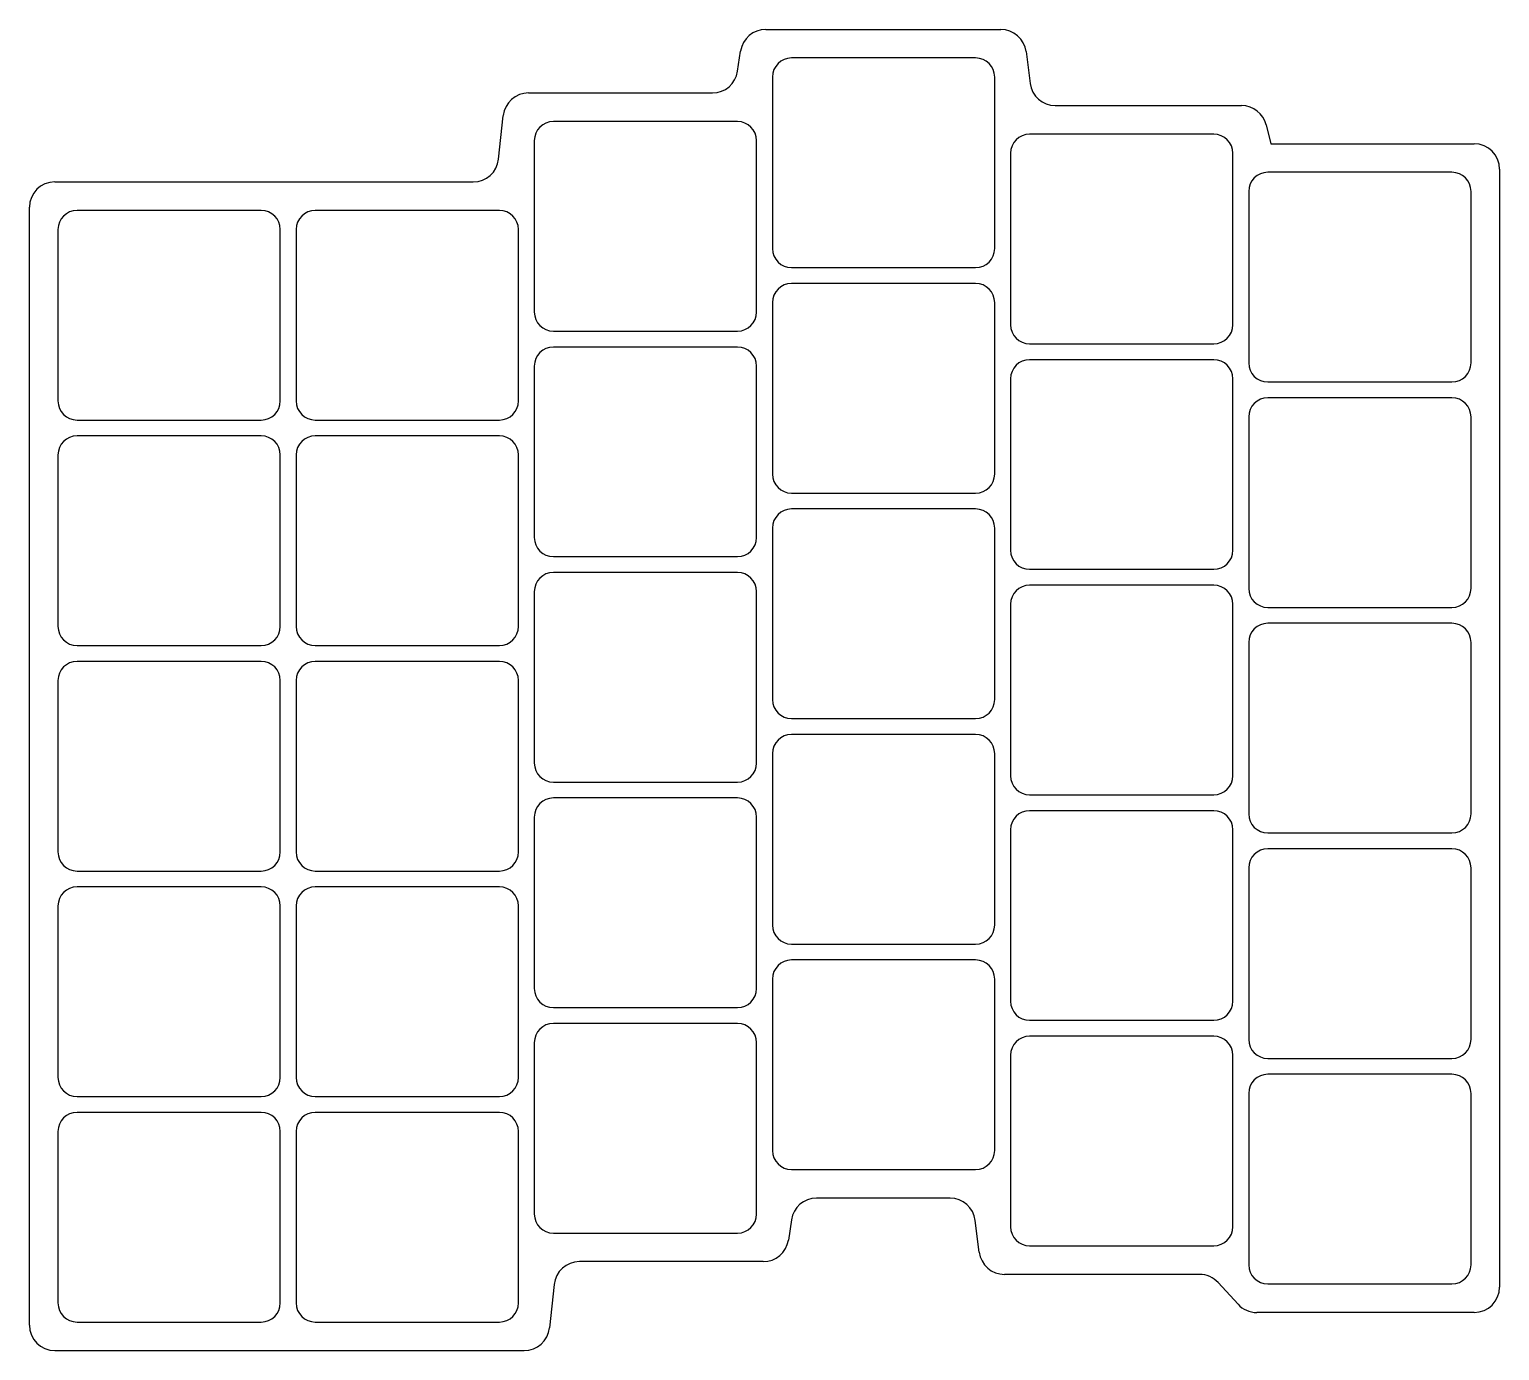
# Model space of a CAD drawing. Header units: millimetres. Extents: x 89 to 205, y -160 to -56.
import ezdxf

# ---------------------------------------------------------------- set-up
doc = ezdxf.new("R2010")
doc.units = ezdxf.units.MM

msp = doc.modelspace()

# ---------------------------------------------------------------- linework, layer by layer
for p, q in [((146.97, -56.5), (165.48, -56.5)), ((144.76, -59.8), (144.99, -58.2)), ((163.5, -58.75), (149, -58.75)), ((167.47, -58.25), (167.78, -60.75)), ((147.5, -60.25), (147.5, -73.75)), ((165, -73.75), (165, -60.25)), ((128.3, -61.5), (142.78, -61.5)), ((169.77, -62.5), (184.44, -62.5)), ((125.94, -66.71), (126.31, -63.29)), ((144.75, -63.75), (130.25, -63.75)), ((182.25, -64.75), (167.75, -64.75)), ((186.38, -64.01), (186.75, -65.5)), ((128.75, -65.25), (128.75, -78.75)), ((146.25, -78.75), (146.25, -65.25)), ((186.75, -65.5), (202.75, -65.5)), ((166.25, -66.25), (166.25, -79.75)), ((183.75, -79.75), (183.75, -66.25)), ((201, -67.75), (186.5, -67.75)), ((204.75, -67.5), (204.75, -155.5)), ((91, -68.5), (123.95, -68.5)), ((185, -69.25), (185, -82.75)), ((202.5, -82.75), (202.5, -69.25)), ((89, -158.5), (89, -70.5)), ((107.25, -70.75), (92.75, -70.75)), ((126, -70.75), (111.5, -70.75)), ((91.25, -72.25), (91.25, -85.75)), ((108.75, -85.75), (108.75, -72.25)), ((110, -72.25), (110, -85.75)), ((127.5, -85.75), (127.5, -72.25)), ((149, -75.25), (163.5, -75.25)), ((163.5, -76.5), (149, -76.5)), ((147.5, -78), (147.5, -91.5)), ((165, -91.5), (165, -78)), ((130.25, -80.25), (144.75, -80.25)), ((144.75, -81.5), (130.25, -81.5)), ((167.75, -81.25), (182.25, -81.25)), ((128.75, -83), (128.75, -96.5)), ((146.25, -96.5), (146.25, -83)), ((182.25, -82.5), (167.75, -82.5)), ((166.25, -84), (166.25, -97.5)), ((183.75, -97.5), (183.75, -84)), ((186.5, -84.25), (201, -84.25)), ((201, -85.5), (186.5, -85.5)), ((92.75, -87.25), (107.25, -87.25)), ((111.5, -87.25), (126, -87.25)), ((185, -87), (185, -100.5)), ((202.5, -100.5), (202.5, -87)), ((107.25, -88.5), (92.75, -88.5)), ((126, -88.5), (111.5, -88.5)), ((91.25, -90), (91.25, -103.5)), ((108.75, -103.5), (108.75, -90)), ((110, -90), (110, -103.5)), ((127.5, -103.5), (127.5, -90)), ((149, -93), (163.5, -93)), ((163.5, -94.25), (149, -94.25)), ((147.5, -95.75), (147.5, -109.25)), ((165, -109.25), (165, -95.75)), ((130.25, -98), (144.75, -98)), ((144.75, -99.25), (130.25, -99.25)), ((167.75, -99), (182.25, -99)), ((182.25, -100.25), (167.75, -100.25)), ((128.75, -100.75), (128.75, -114.25)), ((146.25, -114.25), (146.25, -100.75)), ((166.25, -101.75), (166.25, -115.25)), ((183.75, -115.25), (183.75, -101.75)), ((186.5, -102), (201, -102)), ((201, -103.25), (186.5, -103.25)), ((92.75, -105), (107.25, -105)), ((111.5, -105), (126, -105)), ((185, -104.75), (185, -118.25)), ((202.5, -118.25), (202.5, -104.75)), ((107.25, -106.25), (92.75, -106.25)), ((126, -106.25), (111.5, -106.25)), ((91.25, -107.75), (91.25, -121.25)), ((108.75, -121.25), (108.75, -107.75)), ((110, -107.75), (110, -121.25)), ((127.5, -121.25), (127.5, -107.75)), ((149, -110.75), (163.5, -110.75)), ((163.5, -112), (149, -112)), ((147.5, -113.5), (147.5, -127)), ((165, -127), (165, -113.5)), ((130.25, -115.75), (144.75, -115.75)), ((167.75, -116.75), (182.25, -116.75)), ((144.75, -117), (130.25, -117)), ((182.25, -118), (167.75, -118)), ((128.75, -118.5), (128.75, -132)), ((146.25, -132), (146.25, -118.5)), ((166.25, -119.5), (166.25, -133)), ((183.75, -133), (183.75, -119.5)), ((186.5, -119.75), (201, -119.75)), ((201, -121), (186.5, -121)), ((185, -122.5), (185, -136)), ((202.5, -136), (202.5, -122.5)), ((92.75, -122.75), (107.25, -122.75)), ((111.5, -122.75), (126, -122.75)), ((107.25, -124), (92.75, -124)), ((126, -124), (111.5, -124)), ((91.25, -125.5), (91.25, -139)), ((108.75, -139), (108.75, -125.5)), ((110, -125.5), (110, -139)), ((127.5, -139), (127.5, -125.5)), ((149, -128.5), (163.5, -128.5)), ((163.5, -129.75), (149, -129.75)), ((147.5, -131.25), (147.5, -144.75)), ((165, -144.75), (165, -131.25)), ((130.25, -133.5), (144.75, -133.5)), ((144.75, -134.75), (130.25, -134.75)), ((167.75, -134.5), (182.25, -134.5)), ((128.75, -136.25), (128.75, -149.75)), ((146.25, -149.75), (146.25, -136.25)), ((182.25, -135.75), (167.75, -135.75)), ((166.25, -137.25), (166.25, -150.75)), ((183.75, -150.75), (183.75, -137.25)), ((186.5, -137.5), (201, -137.5)), ((201, -138.75), (186.5, -138.75)), ((92.75, -140.5), (107.25, -140.5)), ((111.5, -140.5), (126, -140.5)), ((185, -140.25), (185, -153.75)), ((202.5, -153.75), (202.5, -140.25)), ((107.25, -141.75), (92.75, -141.75)), ((126, -141.75), (111.5, -141.75)), ((91.25, -143.25), (91.25, -156.75)), ((108.75, -156.75), (108.75, -143.25)), ((110, -143.25), (110, -156.75)), ((127.5, -156.75), (127.5, -143.25)), ((149, -146.25), (163.5, -146.25)), ((161.48, -148.5), (150.97, -148.5)), ((148.99, -150.2), (148.76, -151.8)), ((163.78, -152.75), (163.47, -150.25)), ((130.25, -151.25), (144.75, -151.25)), ((167.75, -152.25), (182.25, -152.25)), ((146.78, -153.5), (132.3, -153.5)), ((181.12, -154.5), (165.77, -154.5)), ((130.31, -155.29), (129.94, -158.71)), ((184.16, -156.85), (182.59, -155.15)), ((186.5, -155.25), (201, -155.25)), ((92.75, -158.25), (107.25, -158.25)), ((111.5, -158.25), (126, -158.25)), ((202.75, -157.5), (185.63, -157.5)), ((91, -160.5), (127.95, -160.5))]:
    msp.add_line(p, q)
for centre, radius, start, end in [((146.97, -58.5), 2, 90, 171.4692), ((165.48, -58.5), 2, 7.125, 90), ((149, -60.25), 1.5, 90, 180), ((163.5, -60.25), 1.5, 0, 90), ((142.78, -59.5), 2, 270, 351.4692), ((169.77, -60.5), 2, 187.125, 270), ((128.3, -63.5), 2, 90, 173.8845), ((184.44, -64.5), 2, 14.038, 90), ((130.25, -65.25), 1.5, 90, 180), ((144.75, -65.25), 1.5, 0, 90), ((167.75, -66.25), 1.5, 90, 180), ((182.25, -66.25), 1.5, 0, 90), ((202.75, -67.5), 2, 0, 90), ((123.95, -66.5), 2, 270, 353.8845), ((186.5, -69.25), 1.5, 90, 180), ((201, -69.25), 1.5, 0, 90), ((91, -70.5), 2, 90, 180), ((92.75, -72.25), 1.5, 90, 180), ((107.25, -72.25), 1.5, 0, 90), ((111.5, -72.25), 1.5, 90, 180), ((126, -72.25), 1.5, 0, 90), ((149, -73.75), 1.5, 180, 270), ((163.5, -73.75), 1.5, 270, 0), ((149, -78), 1.5, 90, 180), ((163.5, -78), 1.5, 0, 90), ((130.25, -78.75), 1.5, 180, 270), ((144.75, -78.75), 1.5, 270, 0), ((167.75, -79.75), 1.5, 180, 270), ((182.25, -79.75), 1.5, 270, 0), ((130.25, -83), 1.5, 90, 180), ((144.75, -83), 1.5, 0, 90), ((167.75, -84), 1.5, 90, 180), ((182.25, -84), 1.5, 0, 90), ((186.5, -82.75), 1.5, 180, 270), ((201, -82.75), 1.5, 270, 0), ((186.5, -87), 1.5, 90, 180), ((201, -87), 1.5, 0, 90), ((92.75, -85.75), 1.5, 180, 270), ((107.25, -85.75), 1.5, 270, 0), ((111.5, -85.75), 1.5, 180, 270), ((126, -85.75), 1.5, 270, 0), ((92.75, -90), 1.5, 90, 180), ((107.25, -90), 1.5, 0, 90), ((111.5, -90), 1.5, 90, 180), ((126, -90), 1.5, 0, 90), ((149, -91.5), 1.5, 180, 270), ((163.5, -91.5), 1.5, 270, 0), ((149, -95.75), 1.5, 90, 180), ((163.5, -95.75), 1.5, 0, 90), ((130.25, -96.5), 1.5, 180, 270), ((144.75, -96.5), 1.5, 270, 0), ((167.75, -97.5), 1.5, 180, 270), ((182.25, -97.5), 1.5, 270, 0), ((130.25, -100.75), 1.5, 90, 180), ((144.75, -100.75), 1.5, 0, 90), ((167.75, -101.75), 1.5, 90, 180), ((182.25, -101.75), 1.5, 0, 90), ((186.5, -100.5), 1.5, 180, 270), ((201, -100.5), 1.5, 270, 0), ((92.75, -103.5), 1.5, 180, 270), ((107.25, -103.5), 1.5, 270, 0), ((111.5, -103.5), 1.5, 180, 270), ((126, -103.5), 1.5, 270, 0), ((186.5, -104.75), 1.5, 90, 180), ((201, -104.75), 1.5, 0, 90), ((92.75, -107.75), 1.5, 90, 180), ((107.25, -107.75), 1.5, 0, 90), ((111.5, -107.75), 1.5, 90, 180), ((126, -107.75), 1.5, 0, 90), ((149, -109.25), 1.5, 180, 270), ((163.5, -109.25), 1.5, 270, 0), ((149, -113.5), 1.5, 90, 180), ((163.5, -113.5), 1.5, 0, 90), ((130.25, -114.25), 1.5, 180, 270), ((144.75, -114.25), 1.5, 270, 0), ((167.75, -115.25), 1.5, 180, 270), ((182.25, -115.25), 1.5, 270, 0), ((130.25, -118.5), 1.5, 90, 180), ((144.75, -118.5), 1.5, 0, 90), ((167.75, -119.5), 1.5, 90, 180), ((182.25, -119.5), 1.5, 0, 90), ((186.5, -118.25), 1.5, 180, 270), ((201, -118.25), 1.5, 270, 0), ((92.75, -121.25), 1.5, 180, 270), ((107.25, -121.25), 1.5, 270, 0), ((111.5, -121.25), 1.5, 180, 270), ((126, -121.25), 1.5, 270, 0), ((186.5, -122.5), 1.5, 90, 180), ((201, -122.5), 1.5, 0, 90), ((92.75, -125.5), 1.5, 90, 180), ((107.25, -125.5), 1.5, 0, 90), ((111.5, -125.5), 1.5, 90, 180), ((126, -125.5), 1.5, 0, 90), ((149, -127), 1.5, 180, 270), ((163.5, -127), 1.5, 270, 0), ((149, -131.25), 1.5, 90, 180), ((163.5, -131.25), 1.5, 0, 90), ((130.25, -132), 1.5, 180, 270), ((144.75, -132), 1.5, 270, 0), ((167.75, -133), 1.5, 180, 270), ((182.25, -133), 1.5, 270, 0), ((130.25, -136.25), 1.5, 90, 180), ((144.75, -136.25), 1.5, 0, 90), ((167.75, -137.25), 1.5, 90, 180), ((182.25, -137.25), 1.5, 0, 90), ((186.5, -136), 1.5, 180, 270), ((201, -136), 1.5, 270, 0), ((186.5, -140.25), 1.5, 90, 180), ((201, -140.25), 1.5, 0, 90), ((92.75, -139), 1.5, 180, 270), ((107.25, -139), 1.5, 270, 0), ((111.5, -139), 1.5, 180, 270), ((126, -139), 1.5, 270, 0), ((92.75, -143.25), 1.5, 90, 180), ((107.25, -143.25), 1.5, 0, 90), ((111.5, -143.25), 1.5, 90, 180), ((126, -143.25), 1.5, 0, 90), ((149, -144.75), 1.5, 180, 270), ((163.5, -144.75), 1.5, 270, 0), ((150.97, -150.5), 2, 90, 171.4692), ((161.48, -150.5), 2, 7.125, 90), ((130.25, -149.75), 1.5, 180, 270), ((144.75, -149.75), 1.5, 270, 0), ((167.75, -150.75), 1.5, 180, 270), ((182.25, -150.75), 1.5, 270, 0), ((146.78, -151.5), 2, 270, 351.4692), ((165.77, -152.5), 2, 187.125, 270), ((132.3, -155.5), 2, 90, 173.8845), ((186.5, -153.75), 1.5, 180, 270), ((201, -153.75), 1.5, 270, 0), ((181.12, -156.5), 2, 42.5104, 90), ((202.75, -155.5), 2, 270, 0), ((92.75, -156.75), 1.5, 180, 270), ((107.25, -156.75), 1.5, 270, 0), ((111.5, -156.75), 1.5, 180, 270), ((126, -156.75), 1.5, 270, 0), ((185.63, -155.5), 2, 222.5104, 270), ((91, -158.5), 2, 180, 270), ((127.95, -158.5), 2, 270, 353.8845)]:
    msp.add_arc(centre, radius, start, end)

doc.saveas('drawing.dxf')
